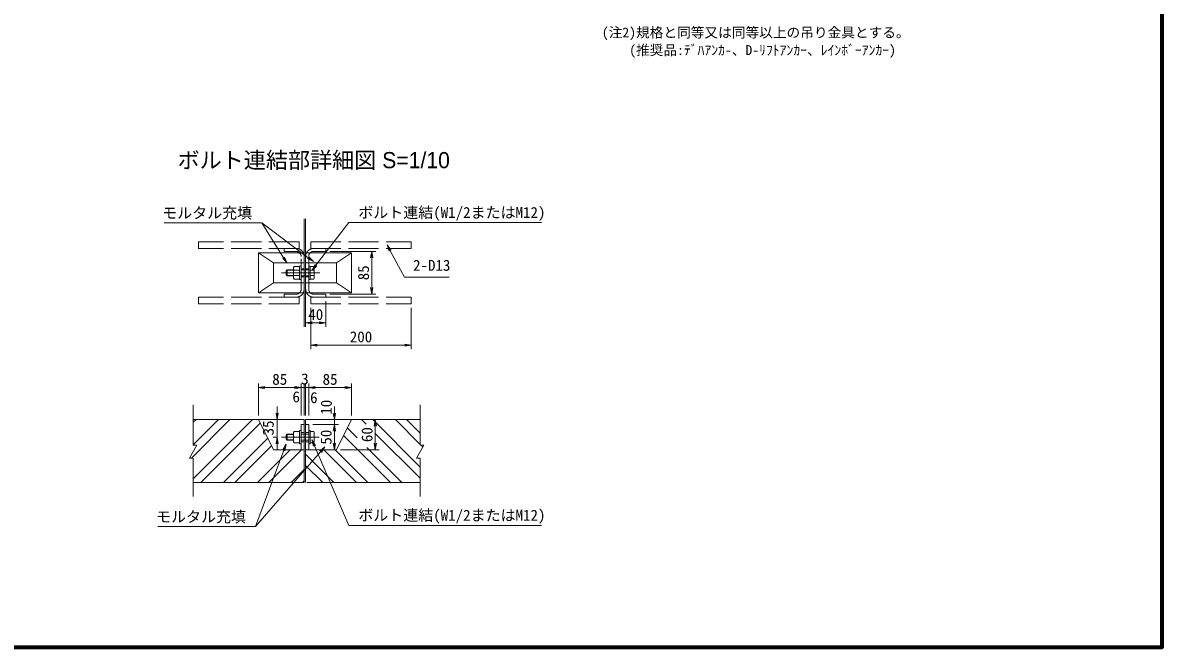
# Model space of a CAD drawing. Units: millimetres on the paper, enlarged 40 times, with parts at other scales. Extents: x 141688 to 157488, y 10656 to 21690.
# Drawn here: x 148429 to 157488, y 10810 to 15775 of the extents above; entities that cross this region are included whole.
import ezdxf
from ezdxf.enums import TextEntityAlignment as Align

# ---------------------------------------------------------------- set-up
doc = ezdxf.new("R2010")
doc.units = ezdxf.units.MM
doc.header["$LTSCALE"] = 40
for name, pattern in [('CHAIN', [18.5, 12, -1.5, 3.5, -1.5]), ('DASHED', [7.5, 6, -1.5]), ('DASHED_SPACED', [12, 6, -6])]:
    doc.linetypes.add(name, pattern=pattern)
for name, color, linetype, lineweight in [('01図枠', 1, 'Continuous', 70), ('中心', 6, 'CHAIN', 9), ('寸法', 2, 'Continuous', 9), ('細線', 4, 'Continuous', 9), ('連結部', 4, 'Continuous', 13), ('ﾊｯﾁﾝｸﾞ', 4, 'Continuous', 9)]:
    doc.layers.add(name, color=color, linetype=linetype, lineweight=lineweight)
doc.layers.add('文字', color=7, linetype='Continuous')
doc.styles.add('ＭＳ ゴシック', font='')
doc.styles.add('ＭＳ Ｐゴシック', font='')
doc.styles.get('ＭＳ ゴシック').set_extended_font_data('MS Gothic')
doc.styles.get('ＭＳ Ｐゴシック').set_extended_font_data('MS PGothic')

# ---------------------------------------------------------------- blocks, each defined once
blk = doc.blocks.new('open_arrow')
at = {"color": 0, "linetype": 'Continuous', "lineweight": -2}
blk.add_lwpolyline([(7.5, 1.25), (0, 0), (7.5, -1.25)], dxfattribs=at)
blk = doc.blocks.new('filled_dot')
at = {"color": 0, "linetype": 'Continuous', "lineweight": -2, "const_width": 1.25}
blk.add_lwpolyline([(-0.625, 0, 1), (0.625, 0, 1)], format="xyb", close=True, dxfattribs=at)

msp = doc.modelspace()

# ---------------------------------------------------------------- hatches: boundary and pattern name
at = {"layer": 'ﾊｯﾁﾝｸﾞ'}
h = msp.add_hatch(dxfattribs=at)
h.set_pattern_fill('USER', color=256, style=0, pattern_type=2)
h.set_pattern_definition([(45, (4000.04, 1431623.33), (-134.70384, 134.70384), []), (45, (4089.84, 1431623.33), (-134.70384, 134.70384), [])])
h.paths.add_polyline_path([(150666.18, 12380.33), (150422.18, 12380.33), (150302.18, 12620.33), (149784.6, 12620.33), (149784.6, 12415.25), (149813.22, 12415.25), (149754.86, 12314.16), (149784.6, 12314.16), (149784.6, 12120.33), (150666.18, 12120.33)])
h = msp.add_hatch(dxfattribs=at)
h.set_pattern_fill('USER', color=256, style=0, pattern_type=2)
h.set_pattern_definition([(135, (3992.04, 1431623.33), (-134.70384, -134.70384), []), (135, (3992.04, 1431713.13), (-134.70384, -134.70384), [])])
h.paths.add_polyline_path([(151588.82, 12314.16), (151559.08, 12314.16), (151617.44, 12415.25), (151588.82, 12415.25), (151588.82, 12620.33), (151042.18, 12620.33), (150922.18, 12380.33), (150678.18, 12380.33), (150678.18, 12120.33), (151588.82, 12120.33)])
h.paths.add_polyline_path([(151087.81, 12398.33), (151087.81, 12582.33), (151231.81, 12582.33), (151231.81, 12398.33)], flags=16)

# ---------------------------------------------------------------- linework, layer by layer
at = {"layer": '01図枠'}
msp.add_lwpolyline([(141687.54, 10809.99), (157487.54, 10809.99), (157487.54, 21689.99), (141687.54, 21689.99)], close=True, dxfattribs=at)
at = {"layer": '中心'}
for p, q in [((150486.45, 13787.11), (150789.63, 13787.11)), ((150486.45, 12480.33), (150784.26, 12480.33))]:
    msp.add_line(p, q, dxfattribs=at)
at = {"layer": '寸法'}
for p, q in [((150870.18, 13957.11), (151235.58, 13957.11)), ((151203.58, 13617.11), (151203.58, 13957.11)), ((150678.18, 13625.11), (150678.18, 13357.74)), ((150870.18, 13617.11), (151235.58, 13617.11)), ((150718.18, 13509.11), (150718.18, 13179.97)), ((150838.18, 13561.11), (150838.18, 13357.74)), ((151518.18, 13509.11), (151518.18, 13179.97)), ((150678.18, 13389.74), (150838.18, 13389.74)), ((150718.18, 13211.97), (151518.18, 13211.97)), ((150302.18, 12652.33), (150302.18, 12906.27)), ((150302.18, 12874.27), (150642.18, 12874.27)), ((150538.18, 12874.27), (150718.18, 12874.27)), ((150730.18, 12874.27), (150614.18, 12874.27)), ((150626.18, 12874.27), (150806.18, 12874.27)), ((150642.18, 12652.33), (150642.18, 12906.27)), ((150642.18, 12652.33), (150642.18, 12906.27)), ((150666.18, 12652.33), (150666.18, 12906.27)), ((150666.18, 12652.33), (150666.18, 12906.27)), ((150678.18, 12652.33), (150678.18, 12906.27)), ((150678.18, 12652.33), (150678.18, 12906.27)), ((150702.18, 12652.33), (150702.18, 12906.27)), ((150702.18, 12652.33), (150702.18, 12906.27)), ((150702.18, 12874.27), (151042.18, 12874.27)), ((151042.18, 12652.33), (151042.18, 12906.27)), ((150451.21, 12376.33), (150451.21, 12724.33)), ((150906.25, 12724.33), (150906.25, 12476.33)), ((150634.18, 12620.33), (150419.21, 12620.33)), ((150710.18, 12620.33), (150938.25, 12620.33)), ((151074.18, 12620.33), (151263.81, 12620.33)), ((151231.81, 12620.33), (151231.81, 12380.33)), ((150734.18, 12580.33), (150938.25, 12580.33)), ((150734.18, 12580.33), (150938.25, 12580.33)), ((150906.25, 12580.33), (150906.25, 12380.33)), ((150454.45, 12480.33), (150419.21, 12480.33)), ((150954.18, 12380.33), (151263.81, 12380.33))]:
    msp.add_line(p, q, dxfattribs=at)
for points in [[(150530.77, 13863.16), (150503.12, 13907.2), (150328.52, 14185.31), (149552.48, 14185.31)], [(150740.33, 13875.99), (150698.76, 13907.22), (150328.52, 14185.31)], [(150728.38, 13805.7), (150760.05, 13846.95), (151020.52, 14186.25), (152553.1, 14186.25)], [(151326.34, 14008.21), (151350.93, 13962.4), (151463.57, 13752.63), (151507.74, 13752.63), (151818.01, 13752.63)], [(150522.65, 12424.48), (150504.6, 12375.71), (150280.05, 11769.24)], [(150728.38, 12458.7), (150748.92, 12410.93), (151020.52, 11779.01), (152553.1, 11779.01)], [(150831.38, 12402.77), (150797.24, 12363.55), (150280.05, 11769.24), (149504.01, 11769.24)]]:
    msp.add_lwpolyline(points, dxfattribs=at)
at = {"layer": '細線'}
for p, q in [((149784.6, 12415.25), (149784.6, 12738.3)), ((151588.82, 12415.25), (151588.82, 12738.3)), ((149813.22, 12415.25), (149754.86, 12314.16)), ((149784.6, 12415.25), (149813.22, 12415.25)), ((151617.44, 12415.25), (151559.08, 12314.16)), ((151588.82, 12415.25), (151617.44, 12415.25)), ((149754.86, 12314.16), (149784.6, 12314.16)), ((149784.6, 12009.38), (149784.6, 12314.16)), ((151559.08, 12314.16), (151588.82, 12314.16)), ((151588.82, 12009.38), (151588.82, 12314.16))]:
    msp.add_line(p, q, dxfattribs=at)
at = {"layer": '連結部', "color": 7}
for p, q in [((150666.18, 14216.08), (150666.18, 13356.74)), ((150678.18, 14216.08), (150678.18, 13356.74)), ((150302.18, 13947.11), (150302.18, 13627.11)), ((150666.18, 13947.11), (150302.18, 13947.11)), ((150678.18, 13947.11), (151042.18, 13947.11)), ((151042.18, 13947.11), (151042.18, 13627.11)), ((150666.18, 13627.11), (150302.18, 13627.11)), ((150678.18, 13627.11), (151042.18, 13627.11)), ((149784.6, 12620.33), (150666.18, 12620.33)), ((150302.18, 12620.33), (150422.18, 12380.33)), ((150666.18, 12120.33), (150666.18, 12620.33)), ((150678.18, 12120.33), (150678.18, 12620.33)), ((150678.18, 12620.33), (151588.82, 12620.33)), ((150922.18, 12380.33), (151042.18, 12620.33)), ((150422.18, 12380.33), (150666.18, 12380.33)), ((150678.18, 12380.33), (150922.18, 12380.33)), ((149784.6, 12120.33), (150666.18, 12120.33)), ((150686.18, 12120.33), (151588.82, 12120.33))]:
    msp.add_line(p, q, dxfattribs=at)
at = {"layer": '連結部', "color": 3, "linetype": 'DASHED'}
for p, q in [((150626.18, 14033.11), (149826.18, 14033.11)), ((149826.18, 13981.11), (149826.18, 14033.11)), ((150626.18, 13981.11), (149826.18, 13981.11)), ((150626.18, 13981.11), (150626.18, 14033.11)), ((150718.18, 13981.11), (150718.18, 14033.11)), ((150718.18, 14033.11), (151518.18, 14033.11)), ((150718.18, 13981.11), (151518.18, 13981.11)), ((151518.18, 13981.11), (151518.18, 14033.11)), ((150626.18, 13593.11), (149826.18, 13593.11)), ((149826.18, 13541.11), (149826.18, 13593.11)), ((150626.18, 13541.11), (150626.18, 13593.11)), ((150718.18, 13593.11), (151518.18, 13593.11)), ((150718.18, 13541.11), (150718.18, 13593.11)), ((151518.18, 13541.11), (151518.18, 13593.11)), ((150626.18, 13541.11), (149826.18, 13541.11)), ((150718.18, 13541.11), (151518.18, 13541.11))]:
    msp.add_line(p, q, dxfattribs=at)
at = {"layer": '連結部', "color": 3, "linetype": 'DASHED_SPACED'}
for p, q in [((150602.18, 13981.11), (150506.18, 13981.11)), ((150506.18, 13957.11), (150506.18, 13981.11)), ((150602.18, 13957.11), (150506.18, 13957.11)), ((150742.18, 13981.11), (150838.18, 13981.11)), ((150742.18, 13957.11), (150838.18, 13957.11)), ((150838.18, 13957.11), (150838.18, 13981.11)), ((150642.18, 13657.11), (150642.18, 13917.11)), ((150666.18, 13657.11), (150666.18, 13917.11)), ((150678.18, 13657.11), (150678.18, 13917.11)), ((150702.18, 13657.11), (150702.18, 13917.11)), ((150666.18, 13819.11), (150642.18, 13819.11)), ((150678.18, 13819.11), (150702.18, 13819.11)), ((150666.18, 13755.11), (150642.18, 13755.11)), ((150678.18, 13755.11), (150702.18, 13755.11)), ((150602.18, 13617.11), (150506.18, 13617.11)), ((150506.18, 13593.11), (150506.18, 13617.11)), ((150602.18, 13593.11), (150506.18, 13593.11)), ((150742.18, 13617.11), (150838.18, 13617.11)), ((150742.18, 13593.11), (150838.18, 13593.11)), ((150838.18, 13593.11), (150838.18, 13617.11)), ((150642.18, 12516.77), (150666.18, 12516.77)), ((150666.18, 12380.33), (150666.18, 12580.33)), ((150666.18, 12380.33), (150666.18, 12580.33)), ((150678.18, 12516.77), (150702.18, 12516.77)), ((150642.18, 12444.33), (150666.18, 12444.33)), ((150678.18, 12380.33), (150678.18, 12480.33)), ((150678.18, 12444.33), (150702.18, 12444.33))]:
    msp.add_line(p, q, dxfattribs=at)
at = {"layer": '連結部'}
for p, q in [((150422.18, 13867.11), (150302.18, 13947.11)), ((150666.18, 13867.11), (150422.18, 13867.11)), ((150422.18, 13867.11), (150422.18, 13707.11)), ((150666.18, 13867.11), (150422.18, 13867.11)), ((150678.18, 13867.11), (150922.18, 13867.11)), ((150922.18, 13867.11), (151042.18, 13947.11)), ((150922.18, 13867.11), (150922.18, 13707.11)), ((150522.98, 13803.11), (150530.98, 13811.11)), ((150522.98, 13771.11), (150522.98, 13803.11)), ((150522.98, 13771.11), (150530.98, 13763.11)), ((150527.26, 13807.31), (150581.38, 13807.31)), ((150530.98, 13811.11), (150581.38, 13811.11)), ((150530.98, 13763.11), (150530.98, 13811.11)), ((150581.38, 13830.03), (150585.94, 13837.91)), ((150581.38, 13744.19), (150581.38, 13830.03)), ((150585.94, 13837.91), (150629.38, 13837.91)), ((150585.94, 13809.03), (150629.38, 13809.03)), ((150629.38, 13735.11), (150629.38, 13839.11)), ((150629.38, 13839.11), (150642.18, 13839.11)), ((150642.18, 13735.11), (150642.18, 13839.11)), ((150642.18, 13811.11), (150702.18, 13811.11)), ((150702.18, 13735.11), (150702.18, 13839.11)), ((150702.18, 13839.11), (150714.98, 13839.11)), ((150714.98, 13735.11), (150714.98, 13839.11)), ((150714.98, 13837.91), (150742.42, 13837.91)), ((150714.98, 13809.03), (150742.42, 13809.03)), ((150742.42, 13837.91), (150746.98, 13830.03)), ((150746.98, 13744.19), (150746.98, 13830.03)), ((150422.18, 13707.11), (150302.18, 13627.11)), ((150666.18, 13707.11), (150422.18, 13707.11)), ((150527.18, 13766.91), (150581.38, 13766.91)), ((150530.98, 13763.11), (150542.98, 13763.11)), ((150530.98, 13763.11), (150581.38, 13763.11)), ((150581.38, 13744.19), (150585.94, 13736.31)), ((150585.94, 13765.19), (150629.38, 13765.19)), ((150585.94, 13736.31), (150629.38, 13736.31)), ((150629.38, 13735.11), (150642.18, 13735.11)), ((150642.18, 13763.11), (150702.18, 13763.11)), ((150678.18, 13707.11), (150922.18, 13707.11)), ((150702.18, 13735.11), (150714.98, 13735.11)), ((150714.98, 13765.15), (150742.42, 13765.15)), ((150714.98, 13736.31), (150742.42, 13736.31)), ((150742.42, 13736.31), (150746.98, 13744.19)), ((150922.18, 13707.11), (151042.18, 13627.11)), ((150522.98, 12496.33), (150530.98, 12504.33)), ((150527.26, 12500.53), (150581.38, 12500.53)), ((150530.98, 12456.33), (150530.98, 12504.33)), ((150530.98, 12504.33), (150581.38, 12504.33)), ((150581.38, 12516.45), (150585.94, 12524.33)), ((150581.38, 12444.21), (150581.38, 12516.45)), ((150585.94, 12524.33), (150629.38, 12524.33)), ((150629.38, 12532.33), (150642.18, 12532.33)), ((150629.38, 12428.33), (150629.38, 12532.33)), ((150629.38, 12429.53), (150629.38, 12531.13)), ((150642.18, 12428.33), (150642.18, 12532.33)), ((150642.18, 12504.33), (150702.18, 12504.33)), ((150702.18, 12532.33), (150714.98, 12532.33)), ((150702.18, 12428.33), (150702.18, 12532.33)), ((150714.98, 12428.33), (150714.98, 12532.33)), ((150714.98, 12429.53), (150714.98, 12531.13)), ((150714.98, 12524.33), (150742.42, 12524.33)), ((150742.42, 12524.33), (150746.98, 12516.45)), ((150746.98, 12444.21), (150746.98, 12516.45)), ((150522.98, 12464.33), (150522.98, 12496.33)), ((150522.98, 12464.33), (150530.98, 12456.33)), ((150527.3, 12460.13), (150581.38, 12460.13)), ((150530.98, 12456.33), (150581.38, 12456.33)), ((150581.38, 12444.21), (150585.94, 12436.33)), ((150585.94, 12480.33), (150629.38, 12480.33)), ((150585.94, 12436.33), (150629.38, 12436.33)), ((150629.38, 12428.33), (150642.18, 12428.33)), ((150642.18, 12456.33), (150702.18, 12456.33)), ((150702.18, 12428.33), (150714.98, 12428.33)), ((150714.98, 12480.33), (150742.42, 12480.33)), ((150714.98, 12436.33), (150742.42, 12436.33)), ((150742.42, 12436.33), (150746.98, 12444.21))]:
    msp.add_line(p, q, dxfattribs=at)
at = {"layer": '連結部', "color": 3}
for p, q in [((150642.18, 12580.33), (150666.18, 12580.33)), ((150642.18, 12380.33), (150642.18, 12580.33)), ((150678.18, 12580.33), (150702.18, 12580.33)), ((150678.18, 12380.33), (150678.18, 12580.33)), ((150702.18, 12380.33), (150702.18, 12580.33)), ((150642.18, 12380.33), (150666.18, 12380.33)), ((150678.18, 12380.33), (150702.18, 12380.33))]:
    msp.add_line(p, q, dxfattribs=at)
at = {"layer": '連結部', "color": 3, "linetype": 'DASHED_SPACED'}
for centre, radius, start, end in [((150602.18, 13917.11), 64, 0, 90), ((150602.18, 13917.11), 40, 0, 90), ((150602.18, 13917.11), 40, 0, 90), ((150742.18, 13917.11), 64, 90, 180), ((150742.18, 13917.11), 40, 90, 180), ((150742.18, 13917.11), 40, 90, 180), ((150602.18, 13657.11), 64, 270, 0), ((150602.18, 13657.11), 40, 270, 0), ((150742.18, 13657.11), 64, 180, 270), ((150742.18, 13657.11), 40, 180, 270)]:
    msp.add_arc(centre, radius, start, end, dxfattribs=at)
at = {"layer": '連結部'}
for centre, radius, start, end in [((150596.9, 13820.03), 15.52, 180, 225.10436), ((150636.58, 13787.11), 55.2, 156.59417, 203.40582), ((150691.78, 13787.11), 55.2, 336.55606, 23.40583), ((150731.46, 13819.99), 15.52, 315, 0), ((150596.9, 13754.19), 15.52, 134.89563, 180), ((150731.46, 13754.19), 15.52, 0, 45), ((150596.9, 12491.33), 15.52, 180, 225.10436), ((150596.9, 12469.33), 15.52, 134.89563, 180), ((150731.46, 12491.29), 15.52, 315, 0), ((150731.46, 12469.37), 15.52, 0, 45)]:
    msp.add_arc(centre, radius, start, end, dxfattribs=at)

# ---------------------------------------------------------------- block references
at = {"layer": '寸法'}
for name, p, xscale, yscale, rotation in [('open_arrow', (151203.58, 13957.11), 6.93, 6.93, 270), ('open_arrow', (151326.34, 14008.21), 6.93, 6.93, 298.2), ('open_arrow', (150530.77, 13863.16), 6.93, 6.93, 122.1), ('open_arrow', (150740.33, 13875.99), 6.93, 6.93, 143.1), ('open_arrow', (150728.38, 13805.7), 6.93, 6.93, 52.5), ('open_arrow', (151203.58, 13617.11), 6.93, 6.93, 90), ('open_arrow', (150838.18, 13389.74), 6.93, 6.93, 180), ('open_arrow', (151518.18, 13211.97), 6.93, 6.93, 180), ('open_arrow', (150642.18, 12874.27), 6.93, 6.93, 180), ('open_arrow', (150642.18, 12874.27), 6.93, 6.93, 180), ('filled_dot', (150678.18, 12874.27), 5.2, 5.2, 180), ('open_arrow', (151042.18, 12874.27), 6.93, 6.93, 180), ('open_arrow', (150451.21, 12620.33), 6.93, 6.93, 90), ('open_arrow', (150906.25, 12620.33), 6.93, 6.93, 90), ('open_arrow', (151231.81, 12620.33), 6.93, 6.93, 270), ('open_arrow', (150906.25, 12580.33), 6.93, 6.93, 270), ('open_arrow', (150906.25, 12580.33), 6.93, 6.93, 270), ('open_arrow', (150451.21, 12480.33), 6.93, 6.93, 270), ('open_arrow', (150522.65, 12424.48), 6.93, 6.93, 249.7), ('open_arrow', (150728.38, 12458.7), 6.93, 6.93, 293.3), ('open_arrow', (150906.25, 12380.33), 6.93, 6.93, 90), ('open_arrow', (151231.81, 12380.33), 6.93, 6.93, 90), ('open_arrow', (150831.38, 12402.77), 6.93, 6.93, 229)]:
    msp.add_blockref(name, p, dxfattribs=dict(at, xscale=xscale, yscale=yscale, rotation=rotation))
for name, p, xscale, yscale in [('open_arrow', (150678.18, 13389.74), 6.93, 6.93), ('open_arrow', (150718.18, 13211.97), 6.93, 6.93), ('open_arrow', (150302.18, 12874.27), 6.93, 6.93), ('filled_dot', (150666.18, 12874.27), 5.2, 5.2), ('open_arrow', (150702.18, 12874.27), 6.93, 6.93), ('open_arrow', (150702.18, 12874.27), 6.93, 6.93)]:
    msp.add_blockref(name, p, dxfattribs=dict(at, xscale=xscale, yscale=yscale))

# ---------------------------------------------------------------- texts
at = {"layer": '寸法', "color": 3, "style": 'ＭＳ ゴシック'}
for s, p in [('(注2)規格と同等又は同等以上の吊り金具とする。', (153032.79, 15737.84)), ('\u3000\u3000(推奨品:ﾃﾞﾊｱﾝｶ-、D-ﾘﾌﾄｱﾝｶｰ、ﾚｲﾝﾎﾞｰｱﾝｶｰ)', (153032.79, 15597.84))]:
    msp.add_text(s, height=79.75, dxfattribs=at).set_placement(p, align=Align.TOP_LEFT)
at = {"layer": '寸法', "style": 'ＭＳ ゴシック'}
for p in [(150252.52, 14263.25), (150204.05, 11847.18)]:
    msp.add_text('モルタル充填', height=87.35, dxfattribs=at).set_placement(p, align=Align.MIDDLE_RIGHT)
for p in [(151096.52, 14266.76), (151096.52, 11859.52)]:
    msp.add_text('ボルト連結(W1/2またはM12)', height=87.35, dxfattribs=at).set_placement(p, align=Align.MIDDLE_LEFT)
msp.add_text('2-D13', height=87.35, dxfattribs=at).set_placement((151531.74, 13776.63), align=Align.BOTTOM_LEFT)
for s, p in [('85', (151137.58, 13787.11)), ('10', (150842.17, 12718.03)), ('35', (150380.44, 12553.34)), ('50', (150840.25, 12480.33)), ('60', (151165.81, 12500.33))]:
    msp.add_text(s, height=87.35, rotation=90, dxfattribs=at).set_placement(p, align=Align.MIDDLE_CENTER)
for s, p in [('40', (150758.18, 13455.74)), ('200', (151118.18, 13277.97)), ('85', (150472.18, 12940.27)), ('3', (150672.18, 12943.69)), ('85', (150872.18, 12940.27)), ('6', (150602.86, 12800.87)), ('6', (150743.39, 12794.75))]:
    msp.add_text(s, height=87.35, dxfattribs=at).set_placement(p, align=Align.MIDDLE_CENTER)
at = {"layer": '文字', "style": 'ＭＳ Ｐゴシック'}
msp.add_text(' ボルト連結部詳細図 S=1/10 ', height=128.7, dxfattribs=at).set_placement((150742.17, 14579.91), align=Align.BOTTOM_CENTER)

doc.saveas('drawing.dxf')
